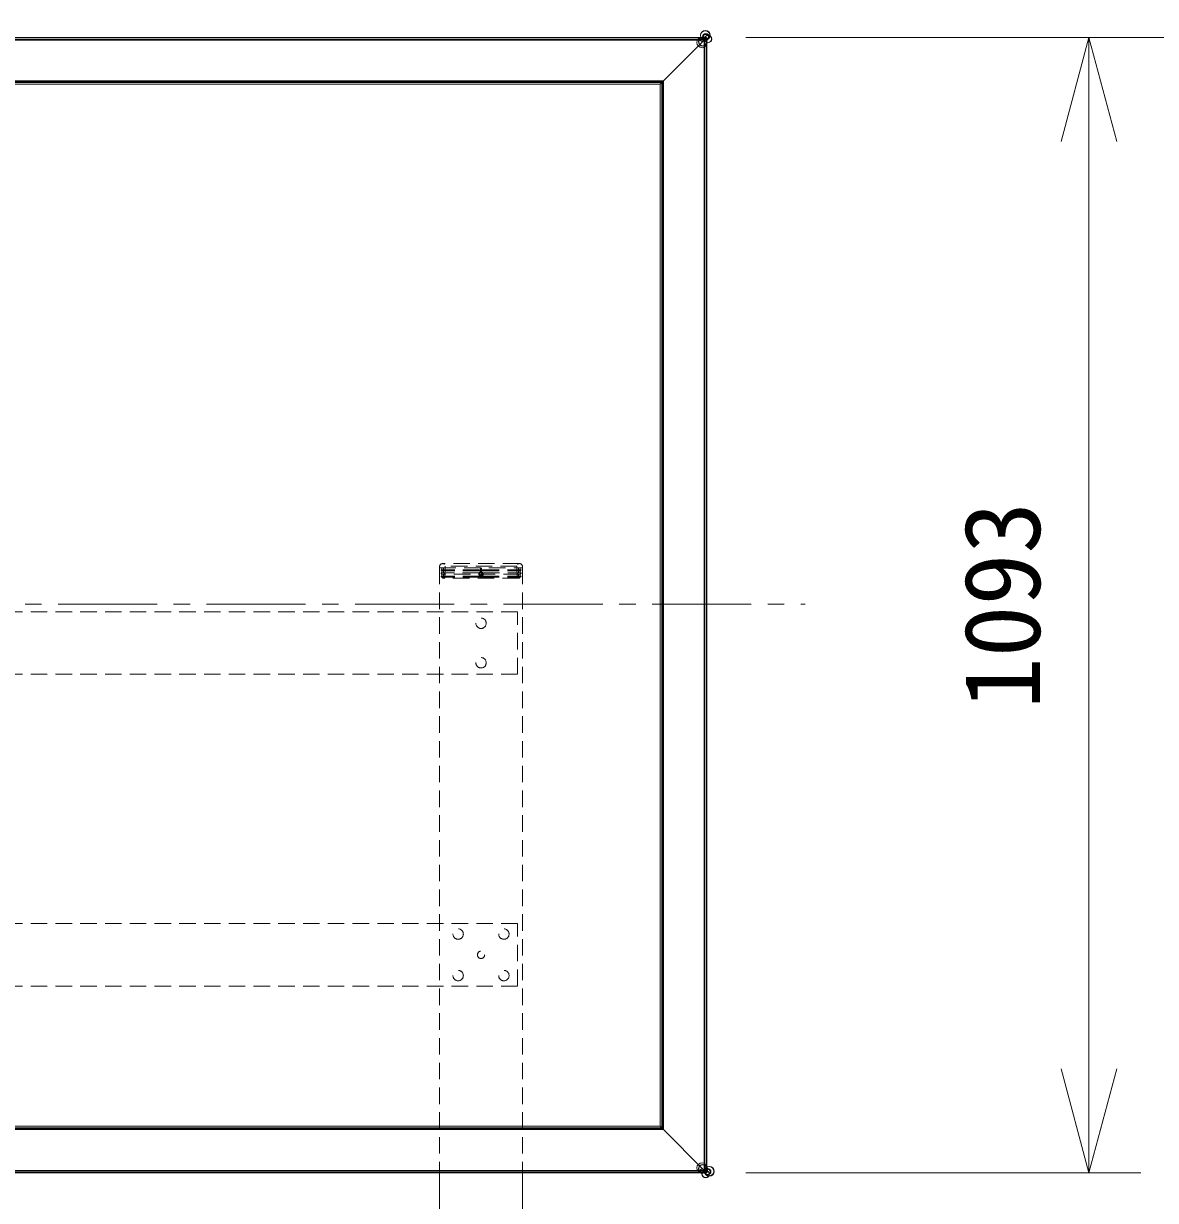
# Model space of a CAD drawing. Units: millimetres, scale not verified. Extents: x -62 to 358, y -116 to 360.
# Drawn here: x -14.38 to 12.84, y 46.78 to 75.09 of the extents above; entities that cross this region are included whole.
import ezdxf
from ezdxf.enums import TextEntityAlignment as Align

# ---------------------------------------------------------------- set-up
doc = ezdxf.new("R2010")
doc.units = ezdxf.units.MM
doc.header["$LTSCALE"] = 0.125
doc.linetypes.add('USER2', pattern=[4.7625, 3.175, -1.5875])
doc.linetypes.add('USER5', pattern=[28.575, 19.05, -3.175, 3.175, -3.175])
for name, color, linetype, lineweight in [('0-0_0', 7, 'Continuous', 18), ('0-4_SUNPO', 3, 'Continuous', 18), ('0-5_GAIKEI', 7, 'Continuous', 18)]:
    doc.layers.add(name, color=color, linetype=linetype, lineweight=lineweight)
doc.styles.add('ＭＳ ゴシック', font='')
doc.styles.get('ＭＳ ゴシック').set_extended_font_data('MS Gothic')

# ---------------------------------------------------------------- blocks, each defined once
blk = doc.blocks.new('_Open30')
at = {"layer": '0-0_0'}
blk.add_line((0, 0), (-1, 0), dxfattribs=at)
blk.add_lwpolyline([(-1, 0.26795), (0, 0), (-1, -0.26795)], dxfattribs=at)
blk = doc.blocks.new('D2')
at = {"layer": '0-4_SUNPO'}
for p, q in [((196.4856, 202.252), (205.9879, 202.252)), ((204.7379, 199.752), (204.7379, 177.4445)), ((196.4856, 174.9445), (205.9879, 174.9445))]:
    blk.add_line(p, q, dxfattribs=at)
at = {"layer": '0-4_SUNPO', "xscale": 2.5, "yscale": 2.5}
for p, rotation in [((204.7379, 202.252), 90), ((204.7379, 174.9445), 270)]:
    blk.add_blockref('_Open30', p, dxfattribs=dict(at, rotation=rotation))
at = {"layer": '0-4_SUNPO', "color": 7, "style": 'ＭＳ ゴシック'}
blk.add_text('1093', height=1.833, rotation=90, dxfattribs=at).set_placement((204.1129, 186.0982), align=Align.BOTTOM_LEFT)
blk = doc.blocks.new('D3')
at = {"layer": '0-4_SUNPO'}
for p, q in [((196.4856, 202.252), (213.0314, 202.252)), ((211.7814, 199.752), (211.7814, 151.552)), ((191.7305, 149.052), (213.0314, 149.052))]:
    blk.add_line(p, q, dxfattribs=at)
at = {"layer": '0-4_SUNPO', "xscale": 2.5, "yscale": 2.5}
for p, rotation in [((211.7814, 202.252), 90), ((211.7814, 149.052), 270)]:
    blk.add_blockref('_Open30', p, dxfattribs=dict(at, rotation=rotation))
at = {"layer": '0-4_SUNPO', "color": 7, "style": 'ＭＳ ゴシック'}
blk.add_text('2128', height=1.833, rotation=90, dxfattribs=at).set_placement((211.1564, 173.152), align=Align.BOTTOM_LEFT)

msp = doc.modelspace()

# ---------------------------------------------------------------- linework, layer by layer
at = {"layer": '0-5_GAIKEI', "color": 1}
for p, q in [((1.998, 74.7397), (1.9856, 74.7397)), ((1.9985, 74.7392), (1.998, 74.7397)), ((1.9983, 74.7043), (1.9985, 74.7392)), ((-44.5694, 74.7093), (1.9856, 74.7093)), ((-44.5658, 74.6916), (1.982, 74.6916)), ((1.9877, 74.6866), (1.9797, 74.6866)), ((1.9826, 74.6931), (1.9819, 74.6913)), ((1.982, 74.6916), (1.9826, 74.6931)), ((1.9853, 74.7043), (1.9983, 74.7043)), ((1.9877, 74.6866), (1.9983, 74.7043)), ((2.0054, 74.6972), (1.9877, 74.6866)), ((1.9877, 47.5099), (1.9877, 74.6866)), ((1.9983, 74.7043), (1.9983, 74.7043)), ((2.0403, 74.6974), (2.0054, 74.6972)), ((2.0054, 47.4993), (2.0054, 74.6972)), ((2.0054, 74.6972), (2.0054, 74.6972)), ((2.0408, 74.6969), (2.0403, 74.6974)), ((2.0408, 47.4996), (2.0408, 74.6969)), ((0.9904, 73.6943), (-43.5742, 73.6943)), ((0.9746, 73.6785), (-43.5584, 73.6785)), ((0.966, 73.6699), (-43.5498, 73.6699)), ((0.9245, 73.6284), (0.9245, 48.5681)), ((0.9746, 73.6785), (0.9746, 48.518)), ((0.9904, 73.6943), (0.9904, 48.5022)), ((-43.5903, 48.4861), (1.0065, 48.4861)), ((-43.5742, 48.5022), (0.9904, 48.5022)), ((-43.5584, 48.518), (0.9746, 48.518)), ((-43.5498, 48.5266), (0.966, 48.5266)), ((0.9247, 48.5679), (-43.5085, 48.5679)), ((0.9247, 48.5679), (0.966, 48.5266)), ((0.966, 48.5266), (0.9904, 48.5022)), ((1.0065, 48.4861), (0.9904, 48.5022)), ((1.0065, 48.4861), (1.971, 47.5216)), ((1.9856, 47.4872), (-44.5694, 47.4872)), ((1.982, 47.5049), (-44.5658, 47.5049)), ((1.9819, 47.5052), (1.9825, 47.5037)), ((1.9825, 47.5037), (1.982, 47.5049)), ((1.9983, 47.4922), (1.9853, 47.4922)), ((1.9856, 47.4518), (1.9856, 47.4863)), ((1.9856, 47.4568), (1.998, 47.4568)), ((1.9983, 47.4922), (1.9877, 47.5099)), ((1.998, 47.4568), (1.9985, 47.4573)), ((1.9983, 47.4922), (1.9983, 47.4922)), ((1.9985, 47.4573), (1.9983, 47.4922)), ((2.0054, 47.4993), (2.0054, 47.4993)), ((2.0054, 47.4993), (2.0403, 47.4991)), ((2.0403, 47.4991), (2.0408, 47.4996))]:
    msp.add_line(p, q, dxfattribs=at)
at = {"layer": '0-5_GAIKEI'}
for p, q in [((2.0053, 74.7448), (2.0109, 74.7392)), ((2.0403, 74.7098), (2.0109, 74.7392)), ((2.0403, 74.7098), (2.0459, 74.7042)), ((2.0481, 47.4976), (2.0481, 74.6989)), ((2.0481, 74.6989), (2.0481, 74.6989)), ((-4.3794, 23.4521), (-4.3794, 47.4445)), ((-2.3794, 47.4445), (-2.3794, 26.6021)), ((1.9856, 47.4445), (1.9856, 47.4518)), ((2, 47.4495), (1.9856, 47.4495)), ((2, 47.4495), (2, 47.4495)), ((2.0109, 47.4573), (2.0053, 47.4517)), ((2.0403, 47.4867), (2.0109, 47.4573)), ((2.0459, 47.4923), (2.0403, 47.4867)), ((2.0481, 47.4976), (2.0481, 47.4976))]:
    msp.add_line(p, q, dxfattribs=at)
at = {"layer": '0-5_GAIKEI', "color": 8, "linetype": 'USER2'}
for p, q in [((-4.3794, 61.9996), (-4.3794, 47.4445)), ((-4.3794, 61.9996), (-2.3794, 61.9996)), ((-4.3769, 62.0246), (-4.3769, 61.9996)), ((-4.3229, 61.9496), (-4.3244, 61.9996)), ((-2.4569, 62.0996), (-4.3019, 62.0996)), ((-4.2794, 61.9496), (-4.2794, 61.9996)), ((-4.2494, 61.7496), (-4.2444, 62.0371)), ((-2.5144, 62.0371), (-4.2444, 62.0371)), ((-3.3919, 61.9996), (-3.3919, 61.9006)), ((-3.3669, 61.9996), (-3.3669, 61.9006)), ((-2.5094, 61.7496), (-2.5144, 62.0371)), ((-2.4794, 61.9496), (-2.4794, 61.9996)), ((-2.4359, 61.9496), (-2.4344, 61.9996)), ((-2.3819, 62.0246), (-2.3819, 61.9996)), ((-2.3794, 61.9996), (-2.3794, 47.4445)), ((-3.4169, 61.9496), (-4.3419, 61.9496)), ((-3.4256, 61.8746), (-4.3419, 61.8746)), ((-3.4169, 61.7996), (-4.3419, 61.7996)), ((-4.3206, 61.8746), (-4.3222, 61.9252)), ((-4.3184, 61.7996), (-4.3199, 61.8498)), ((-4.3176, 61.7739), (-4.3176, 61.7746)), ((-3.4169, 61.9246), (-4.3169, 61.9246)), ((-2.4419, 61.8496), (-4.3169, 61.8496)), ((-3.4169, 61.7746), (-4.3169, 61.7746)), ((-2.4662, 61.7496), (-4.2926, 61.7496)), ((-4.2794, 61.8746), (-4.2794, 61.9246)), ((-4.2794, 61.7996), (-4.2794, 61.8496)), ((-4.2794, 61.7496), (-4.2794, 61.7746)), ((-4.2669, 61.9246), (-4.2669, 61.9496)), ((-4.2669, 61.8496), (-4.2669, 61.8746)), ((-4.2669, 61.7746), (-4.2669, 61.7996)), ((-3.4169, 61.9496), (-3.4169, 61.9246)), ((-3.4169, 61.7996), (-3.4169, 61.7746)), ((-3.3919, 61.7986), (-3.3919, 61.7496)), ((-3.3794, 61.9521), (-3.3794, 61.7471)), ((-3.3669, 61.7986), (-3.3669, 61.7496)), ((-3.3419, 61.9496), (-2.4169, 61.9496)), ((-3.3419, 61.9496), (-3.3419, 61.9246)), ((-3.3419, 61.9246), (-2.4419, 61.9246)), ((-3.3419, 61.7996), (-2.4169, 61.7996)), ((-3.3419, 61.7996), (-3.3419, 61.7746)), ((-3.3419, 61.7746), (-2.4419, 61.7746)), ((-3.3332, 61.8746), (-2.4169, 61.8746)), ((-2.4919, 61.9246), (-2.4919, 61.9496)), ((-2.4919, 61.8496), (-2.4919, 61.8746)), ((-2.4919, 61.7746), (-2.4919, 61.7996)), ((-2.4794, 61.8746), (-2.4794, 61.9246)), ((-2.4794, 61.7996), (-2.4794, 61.8496)), ((-2.4794, 61.7496), (-2.4794, 61.7746)), ((-2.4412, 61.7739), (-2.4411, 61.7746)), ((-2.4404, 61.7996), (-2.4389, 61.8498)), ((-2.4381, 61.8746), (-2.4366, 61.9252)), ((-2.4994, 51.9396), (-40.0844, 51.9396))]:
    msp.add_line(p, q, dxfattribs=at)
at = {"layer": '0-5_GAIKEI', "color": 9, "linetype": 'USER5'}
msp.add_line((-45.6976, 61.1221), (4.4115, 61.1221), dxfattribs=at)
at = {"layer": '0-5_GAIKEI'}
for points in [[(-44.5694, 74.752), (1.9856, 74.752), (1.9856, 74.7447)], [(1.9856, 74.747), (2, 74.747), (2, 74.747)], [(1.9856, 47.4445), (-44.5694, 47.4445), (-44.5694, 47.4518)]]:
    msp.add_lwpolyline(points, dxfattribs=at)
at = {"layer": '0-5_GAIKEI', "color": 1}
for points in [[(-44.5694, 74.7447), (1.9856, 74.7447), (1.9856, 74.7102)], [(1.971, 74.6749), (1.0065, 73.7104), (1.0065, 48.4861)], [(0.9904, 73.6943), (1.0065, 73.7104), (-43.5903, 73.7104)], [(-43.5498, 73.6699), (-43.5085, 73.6286), (0.9247, 73.6286)], [(-43.5085, 73.6286), (-43.5083, 73.6284), (0.9245, 73.6284)], [(0.966, 73.6699), (0.9247, 73.6286), (0.9247, 48.5679)], [(0.9904, 73.6943), (0.966, 73.6699), (0.966, 48.5266)], [(0.9245, 48.5681), (-43.5083, 48.5681), (-43.5085, 48.5679)], [(1.9856, 47.4518), (-44.5694, 47.4518), (-44.5694, 47.4863)], [(1.9797, 47.5099), (1.9877, 47.5099), (2.0054, 47.4993)]]:
    msp.add_lwpolyline(points, dxfattribs=at)
at = {"layer": '0-5_GAIKEI', "color": 8, "linetype": 'USER2'}
for points in [[(-2.4994, 59.4396), (-2.4994, 60.9396), (-40.0844, 60.9396)], [(-2.4994, 59.4396), (-40.0844, 59.4396), (-40.0844, 60.9396)], [(-2.4994, 51.9396), (-2.4994, 53.4396), (-40.0844, 53.4396)]]:
    msp.add_lwpolyline(points, dxfattribs=at)
at = {"layer": '0-5_GAIKEI', "color": 1}
for centre, radius in [((177.8031, 179.8839), 180.342), ((177.8031, 162.3839), 180.342), ((1.9348, 74.6336), 0.1235), ((1.95, 74.6532), 0.0987), ((1.9542, 74.6489), 0.0988), ((1.9355, 74.7102), 0.0501), ((1.9355, 74.7102), 0.0501), ((2.0161, 74.8097), 0.1154), ((2.0125, 74.8044), 0.1113), ((2.0248, 74.7715), 0.0762), ((2.0276, 74.7624), 0.0667), ((1.9821, 74.752), 0.0186), ((1.991, 74.7492), 0.00928), ((2.0189, 74.7247), 0.0256), ((2.0133, 74.73), 0.018), ((2.0837, 74.7207), 0.0878), ((2.0808, 74.7217), 0.0847), ((2.009, 74.7348), 0.0115), ((2.0254, 74.7376), 0.027), ((2.0067, 74.738), 0.00762), ((2.0261, 74.7175), 0.0253), ((2.0048, 74.7421), 0.00304), ((2.0042, 74.7432), 0.00196), ((2.0045, 74.7431), 0.00198), ((2.0044, 74.7438), 0.00133), ((2.0385, 74.7248), 0.0276), ((1.986, 74.687), 0.0219), ((1.9873, 74.6841), 0.023), ((1.9906, 74.6894), 0.0168), ((1.9912, 74.6902), 0.0158), ((1.9925, 74.6907), 0.0145), ((1.9967, 74.7005), 0.00416), ((1.9985, 74.7045), 0.00031), ((2.0328, 74.7105), 0.0156), ((2.038, 74.7063), 0.00889), ((2.04, 74.7051), 0.00654), ((2.0436, 74.7036), 0.00261), ((2.05, 74.6908), 0.00828), ((2.0443, 74.7031), 0.00195), ((2.0449, 74.7033), 0.00135), ((1.9347, 47.5628), 0.1235), ((1.95, 47.5434), 0.0988), ((1.9543, 47.5476), 0.0987), ((2.1055, 47.4851), 0.1113), ((2.1108, 47.4815), 0.1154), ((1.9355, 47.4863), 0.0501), ((1.9355, 47.4863), 0.0501), ((2.0218, 47.4139), 0.0878), ((2.0228, 47.4168), 0.0847), ((1.9853, 47.5103), 0.023), ((1.9881, 47.5116), 0.0219), ((1.9906, 47.507), 0.0168), ((1.9913, 47.5064), 0.0158), ((1.9918, 47.5051), 0.0145), ((1.9919, 47.4476), 0.00828), ((2.0186, 47.4715), 0.0253), ((2.0116, 47.4648), 0.0156), ((2.0726, 47.4728), 0.0762), ((2.0635, 47.47), 0.0667), ((2.0016, 47.5009), 0.00416), ((2.0259, 47.4591), 0.0276), ((2.0074, 47.4596), 0.00889), ((2.0062, 47.4576), 0.00654), ((2.0258, 47.4787), 0.0256), ((2.0047, 47.454), 0.00261), ((2.0042, 47.4533), 0.00195), ((2.0044, 47.4527), 0.00135), ((2.0056, 47.499), 0.00031), ((2.0387, 47.4722), 0.027), ((2.0311, 47.4843), 0.018), ((2.0359, 47.4886), 0.0115), ((2.0391, 47.4909), 0.00762), ((2.0531, 47.5155), 0.0186), ((2.0432, 47.4928), 0.00304), ((2.0503, 47.5066), 0.00928), ((2.0442, 47.4931), 0.00198), ((2.0443, 47.4934), 0.00196), ((2.0449, 47.4932), 0.00133)]:
    msp.add_circle(centre, radius, dxfattribs=at)
at = {"layer": '0-5_GAIKEI', "color": 8, "linetype": 'USER2'}
for centre, radius in [((-3.3794, 61.8496), 0.0525), ((-3.3794, 61.8496), 0.0375), ((-3.3794, 60.6646), 0.125), ((-3.3794, 59.7146), 0.125), ((-3.9294, 53.1896), 0.125), ((-2.8294, 53.1896), 0.125), ((-3.3794, 52.6896), 0.0875), ((-3.9294, 52.1896), 0.125), ((-2.8294, 52.1896), 0.125)]:
    msp.add_circle(centre, radius, dxfattribs=at)
at = {"layer": '0-5_GAIKEI', "color": 1}
for centre, start, end in [((1.9356, 74.7102), 315, 338.20295), ((1.9356, 74.7102), 339.99356, 352.15005), ((1.9356, 74.7102), 358.98197, 0), ((1.9356, 47.4863), 21.79707, 44.99999), ((1.9356, 47.4863), 7.56564, 20.4046), ((1.9356, 47.4863), 0, 1.01803)]:
    msp.add_arc(centre, 0.05, start, end, dxfattribs=at)
at = {"layer": '0-5_GAIKEI'}
for centre, start, end in [((2.0406, 74.6989), 0, 45), ((2, 47.457), 270, 315)]:
    msp.add_arc(centre, 0.0075, start, end, dxfattribs=at)
at = {"layer": '0-5_GAIKEI', "color": 8, "linetype": 'USER2'}
for centre, radius, start, end in [((-4.3019, 62.0246), 0.075, 90, 180), ((-4.2669, 62.0996), 0.0125, 180, 0), ((-2.4919, 62.0996), 0.0125, 180, 0), ((-2.4569, 62.0246), 0.075, 0, 90), ((-4.3169, 61.9496), 0.025, 180, 270), ((-4.3169, 61.8746), 0.025, 180, 270), ((-4.3169, 61.7996), 0.025, 180, 270), ((-4.2926, 61.7746), 0.025, 181.71836, 270), ((-2.4662, 61.7746), 0.025, 270, 358.28164), ((-2.4419, 61.9496), 0.025, 270, 0), ((-2.4419, 61.8746), 0.025, 270, 0), ((-2.4419, 61.7996), 0.025, 270, 0)]:
    msp.add_arc(centre, radius, start, end, dxfattribs=at)
at = {"layer": '0-5_GAIKEI', "color": 1}
for centre, major_axis, start_param, end_param in [((1.9985, 74.7269), (0.0124, 0.0124), 0, 1.0471976), ((2.028, 74.6974), (0.0124, 0.0124), 5.2359878, 6.2831853), ((1.9985, 47.4696), (0.0124, -0.0124), 5.2359878, 6.2831853), ((2.028, 47.4991), (0.0124, -0.0124), 6.2831853, 7.3303829)]:
    msp.add_ellipse(centre, major_axis=major_axis, ratio=0.57735, start_param=start_param, end_param=end_param, dxfattribs=at)
at = {"layer": '0-5_GAIKEI'}
for centre, major_axis, start_param, end_param in [((2, 74.7395), (0.0053, 0.0053), 6.2831853, 7.0686355), ((2.0406, 74.6989), (-0.0053, -0.0053), 2.3561424, 3.1415927), ((2, 47.457), (-0.0053, 0.0053), 2.3561424, 3.1415927), ((2.0406, 47.4976), (0.0053, -0.0053), 6.2831853, 7.0686355)]:
    msp.add_ellipse(centre, major_axis=major_axis, ratio=0.999896, start_param=start_param, end_param=end_param, dxfattribs=at)

# ---------------------------------------------------------------- block references
at = {"layer": '0-4_SUNPO'}
for name in ['D3', 'D2']:
    msp.add_blockref(name, (-193.5, -127.5), dxfattribs=at)

doc.saveas('drawing.dxf')
